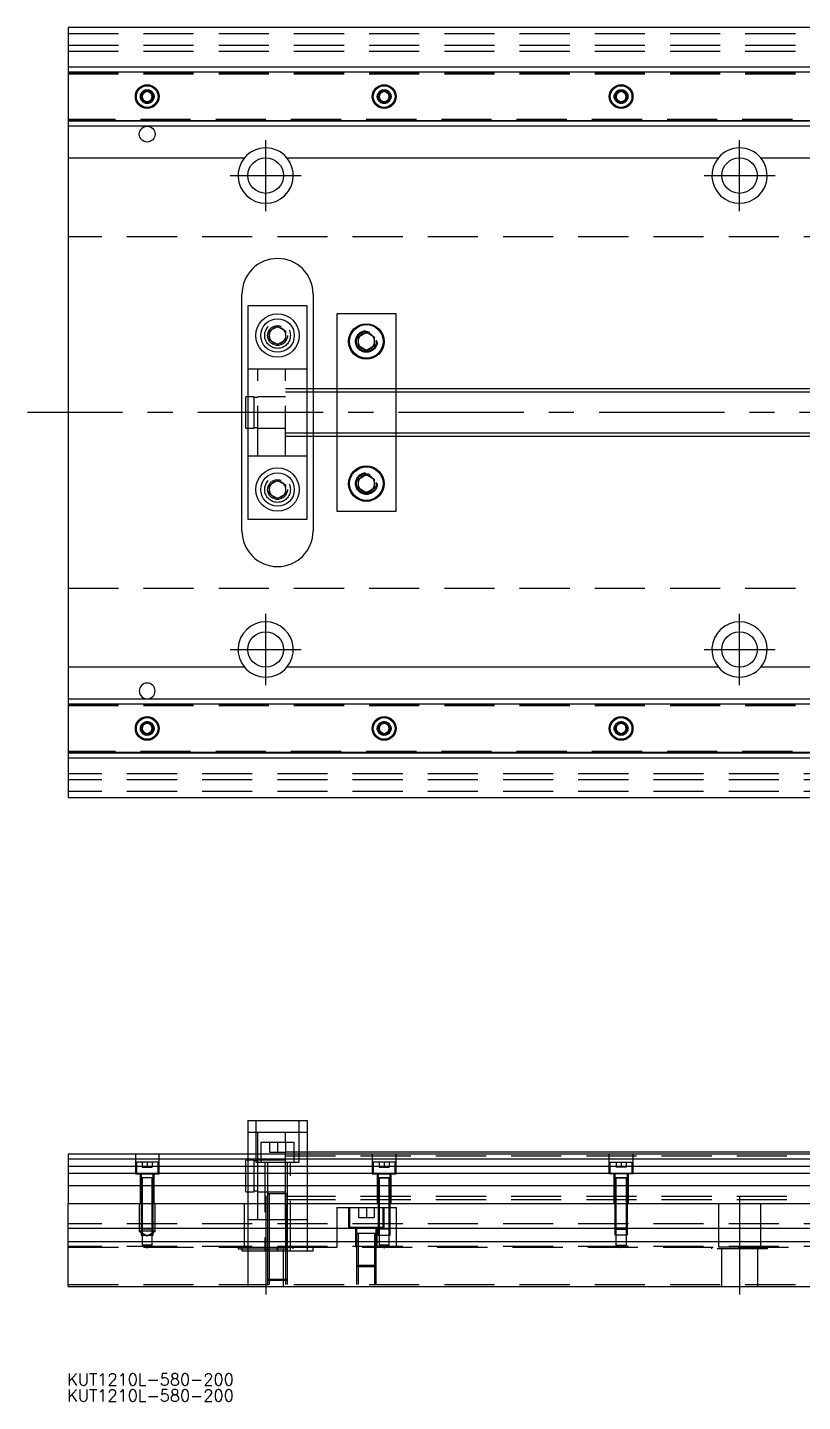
# Model space of a CAD drawing. Extents: x -10 to 780, y -250 to 102.
# Drawn here: x -10.3 to 185.9, y -250.4 to 97.5 of the extents above; entities that cross this region are included whole.
import ezdxf

# ---------------------------------------------------------------- set-up
doc = ezdxf.new("R2010")
doc.units = 0
doc.linetypes.add('CENTER', pattern=[50.8, 31.75, -6.35, 6.35, -6.35])
doc.linetypes.add('DASHED', pattern=[19.05, 12.7, -6.35])
doc.layers.get('0').update_dxf_attribs({"linetype": 'CONTINUOUS'})
doc.layers.add('CENTER', color=1, linetype='CENTER')
doc.styles.get("Standard").update_dxf_attribs({"font": 'txt.shx', "height": 3, "bigfont": 'bigfont.shx'})

# ---------------------------------------------------------------- blocks, each defined once
blk = doc.blocks.new('*U2')
at = {"color": 7, "linetype": 'CONTINUOUS'}
blk.add_text('KUT1210L-580-200', height=3, dxfattribs=at).set_placement((-0.24, -250.43))
blk = doc.blocks.new('*U3')
at = {"color": 7, "linetype": 'CONTINUOUS'}
blk.add_text('KUT1210L-580-200', height=3, dxfattribs=at).set_placement((-0.24, -246.34))

msp = doc.modelspace()

# ---------------------------------------------------------------- linework, layer by layer
at = {"color": 7, "linetype": 'CONTINUOUS'}
for p, q in [((190, 97.5), (0, 97.5)), ((0, 97.5), (0, 87.5)), ((0, 87.5), (190, 87.5)), ((0, 87.5), (0, 86.247728)), ((0, 86.247728), (190, 86.247728)), ((0, 86.247728), (0, 73.752272)), ((18.75, 80.721688), (20, 81.443376)), ((18.75, 79.278312), (18.75, 80.721688)), ((20, 81.443376), (21.25, 80.721688)), ((21.25, 80.721688), (21.25, 79.278312)), ((78.75, 80.721688), (80, 81.443376)), ((78.75, 79.278312), (78.75, 80.721688)), ((80, 81.443376), (81.25, 80.721688)), ((81.25, 80.721688), (81.25, 79.278312)), ((138.75, 80.721688), (140, 81.443376)), ((138.75, 79.278312), (138.75, 80.721688)), ((140, 81.443376), (141.25, 80.721688)), ((141.25, 80.721688), (141.25, 79.278312)), ((20, 78.556624), (18.75, 79.278312)), ((21.25, 79.278312), (20, 78.556624)), ((80, 78.556624), (78.75, 79.278312)), ((81.25, 79.278312), (80, 78.556624)), ((140, 78.556624), (138.75, 79.278312)), ((141.25, 79.278312), (140, 78.556624)), ((0, 73.752272), (0, 72.5)), ((190, 73.752272), (0, 73.752272)), ((190, 72.5), (0, 72.5)), ((0, 72.5), (0, 64.5)), ((0, 64.5), (44.638098, 64.5)), ((0, 64.5), (0, -64.5)), ((55.361902, 64.5), (164.638097, 64.5)), ((175.361903, 64.5), (190, 64.5)), ((44, -30), (44, 30)), ((62, 30), (62, 6)), ((60.5, 27), (45.5, 27)), ((45.5, 27), (45.5, -27)), ((60.5, -27), (60.5, 27)), ((68, 25), (68, 6)), ((83, 25), (68, 25)), ((83, 6), (83, 25)), ((51, 20.6547), (53, 21.809402)), ((53, 21.809402), (55, 20.6547)), ((51, 18.3453), (51, 20.6547)), ((53, 17.190598), (51, 18.3453)), ((55, 18.3453), (53, 17.190598)), ((55, 20.6547), (55, 18.3453)), ((73.5, 19.1547), (75.5, 20.309402)), ((73.5, 16.8453), (73.5, 19.1547)), ((75.5, 20.309402), (77.5, 19.1547)), ((77.5, 19.1547), (77.5, 16.8453)), ((75.5, 15.690598), (73.5, 16.8453)), ((77.5, 16.8453), (75.5, 15.690598)), ((45, -4), (45, 4)), ((45.5, 4), (45, 4)), ((190, 6), (60.5, 6)), ((45, -4), (45.5, -4)), ((60.5, -6), (190, -6)), ((62, -6), (62, -30)), ((68, -6), (68, -25)), ((83, -25), (83, -6)), ((51, -18.3453), (53, -17.190598)), ((53, -17.190598), (55, -18.3453)), ((73.5, -16.8453), (75.5, -15.690598)), ((73.5, -19.1547), (73.5, -16.8453)), ((75.5, -15.690598), (77.5, -16.8453)), ((77.5, -16.8453), (77.5, -19.1547)), ((51, -20.6547), (51, -18.3453)), ((53, -21.809402), (51, -20.6547)), ((55, -20.6547), (53, -21.809402)), ((55, -18.3453), (55, -20.6547)), ((75.5, -20.309402), (73.5, -19.1547)), ((77.5, -19.1547), (75.5, -20.309402)), ((45.5, -27), (60.5, -27)), ((68, -25), (83, -25)), ((0, -64.5), (0, -72.5)), ((44.638098, -64.5), (0, -64.5)), ((164.638097, -64.5), (55.361902, -64.5)), ((190, -64.5), (175.361903, -64.5)), ((0, -72.5), (190, -72.5)), ((0, -72.5), (0, -73.752272)), ((0, -73.752272), (190, -73.752272)), ((0, -73.752272), (0, -86.247728)), ((18.75, -79.278312), (20, -78.556624)), ((18.75, -80.721688), (18.75, -79.278312)), ((20, -78.556624), (21.25, -79.278312)), ((21.25, -79.278312), (21.25, -80.721688)), ((78.75, -79.278312), (80, -78.556624)), ((78.75, -80.721688), (78.75, -79.278312)), ((80, -78.556624), (81.25, -79.278312)), ((81.25, -79.278312), (81.25, -80.721688)), ((138.75, -79.278312), (140, -78.556624)), ((138.75, -80.721688), (138.75, -79.278312)), ((140, -78.556624), (141.25, -79.278312)), ((141.25, -79.278312), (141.25, -80.721688)), ((20, -81.443376), (18.75, -80.721688)), ((21.25, -80.721688), (20, -81.443376)), ((80, -81.443376), (78.75, -80.721688)), ((81.25, -80.721688), (80, -81.443376)), ((140, -81.443376), (138.75, -80.721688)), ((141.25, -80.721688), (140, -81.443376)), ((190, -86.247728), (0, -86.247728)), ((0, -86.247728), (0, -87.5)), ((190, -87.5), (0, -87.5)), ((0, -87.5), (0, -97.5)), ((0, -97.5), (190, -97.5)), ((45.5, -179.31), (45.5, -187.81)), ((45.5, -179.31), (60.5, -179.31)), ((60.5, -179.31), (60.5, -187.81)), ((0, -187.81), (0, -189.062272)), ((196.5, -187.81), (0, -187.81)), ((196.5, -187.31), (60.5, -187.31)), ((196.5, -189.062272), (0, -189.062272)), ((0, -189.062272), (0, -190.83668)), ((0, -190.83668), (196.5, -190.83668)), ((0, -190.83668), (0, -192.733076)), ((0, -192.733076), (0, -195.787372)), ((196.5, -192.733076), (0, -192.733076)), ((0, -195.787372), (0, -200.31)), ((196.5, -195.787372), (0, -195.787372)), ((0, -200.31), (580, -200.31)), ((0, -206.61), (0, -200.31)), ((580, -206.61), (0, -206.61)), ((0, -210.01), (0, -206.61)), ((0, -221.31), (0, -210.01)), ((580, -210.01), (0, -210.01)), ((0, -221.31), (580, -221.31))]:
    msp.add_line(p, q, dxfattribs=at)
at = {"color": 3, "linetype": 'DASHED'}
for p, q in [((0, 96), (580, 96)), ((0, 93), (580, 93)), ((0, 91.5), (580, 91.5)), ((0, 86.1147), (190, 86.1147)), ((0, 86.1), (221.5, 86.1)), ((0, 85.8), (221.5, 85.8)), ((18.5, 80), (18.516134, 80.21941)), ((81.477374, 80.25955), (81.5, 80)), ((138.5, 80), (138.516134, 80.21941)), ((221.5, 74.2), (0, 74.2)), ((221.5, 73.9), (0, 73.9)), ((190, 73.8853), (0, 73.8853)), ((580, 44.5), (0, 44.5)), ((50.5, 19.5), (50.512884, 19.753488)), ((77.983582, 18.286038), (78, 18)), ((48, 11), (45.5, 11)), ((48, -11), (48, 11)), ((55, 11), (48, 11)), ((55, -11), (55, 11)), ((60.5, 11), (55, 11)), ((47.1, 4), (45.5, 4)), ((47.1, -4), (47.1, 4)), ((48, 3.8), (47.1, 3.8)), ((55, 4), (48, 4)), ((60.5, 6), (55, 6)), ((60.5, 5.125), (55, 5.125)), ((62, 6), (62, 5.125)), ((62, 5.125), (62, -5.125)), ((68, 6), (68, 5.125)), ((68, 5.125), (68, -5.125)), ((83, 5.125), (83, 6)), ((83, -5.125), (83, 5.125)), ((45.5, -4), (47.1, -4)), ((47.1, -3.8), (48, -3.8)), ((48, -4), (55, -4)), ((55, -5.125), (60.5, -5.125)), ((55, -6), (60.5, -6)), ((62, -5.125), (62, -6)), ((68, -5.125), (68, -6)), ((83, -6), (83, -5.125)), ((45.5, -11), (48, -11)), ((48, -11), (55, -11)), ((55, -11), (60.5, -11)), ((50.5, -19.5), (50.512884, -19.246512)), ((77.983582, -17.713962), (78, -18)), ((0, -44.5), (580, -44.5)), ((0, -73.8853), (190, -73.8853)), ((0, -73.9), (221.5, -73.9)), ((0, -74.2), (221.5, -74.2)), ((18.5, -80), (18.516134, -79.78059)), ((81.477374, -79.74045), (81.5, -80)), ((138.5, -80), (138.516134, -79.78059)), ((221.5, -85.8), (0, -85.8)), ((221.5, -86.1), (0, -86.1)), ((190, -86.1147), (0, -86.1147)), ((580, -91.5), (0, -91.5)), ((580, -93), (0, -93)), ((580, -96), (0, -96)), ((47.5, -179.31), (47.5, -189.81)), ((58.5, -189.81), (58.5, -179.31)), ((48, -182.31), (45.5, -182.31)), ((48, -187.81), (48, -182.31)), ((55, -182.31), (48, -182.31)), ((55, -184.81), (55, -182.31)), ((60.5, -182.31), (55, -182.31)), ((17, -187.81), (17, -192.81)), ((23, -192.81), (23, -187.81)), ((45.5, -187.81), (45.5, -200.31)), ((48, -193.31), (48, -187.81)), ((57.25, -184.81), (48.75, -184.81)), ((48.75, -184.81), (48.75, -187.81)), ((48.75, -187.81), (48.75, -189.81)), ((51, -184.81), (51, -187.31)), ((51, -187.31), (53, -187.31)), ((53, -184.81), (53, -187.31)), ((53, -187.31), (55, -187.31)), ((55, -184.81), (55, -187.31)), ((55, -187.81), (55, -187.31)), ((57.25, -187.31), (55, -187.31)), ((55, -189.81), (55, -187.81)), ((57.25, -187.81), (57.25, -184.81)), ((60.5, -187.31), (57.25, -187.31)), ((57.25, -189.81), (57.25, -187.81)), ((60.5, -187.81), (60.5, -200.31)), ((77, -187.81), (77, -192.81)), ((83, -192.81), (83, -187.81)), ((137, -192.81), (137, -187.81)), ((143, -187.81), (143, -192.81)), ((22.75, -189.81), (17.25, -189.81)), ((17.25, -189.81), (17.25, -192.81)), ((18.75, -189.81), (18.75, -191.11)), ((18.75, -191.11), (20, -191.11)), ((20, -189.81), (20, -191.11)), ((20, -191.11), (21.25, -191.11)), ((21.25, -189.81), (21.25, -191.11)), ((22.75, -192.81), (22.75, -189.81)), ((45, -193.31), (45, -189.31)), ((45.5, -189.31), (45, -189.31)), ((47.1, -189.31), (45.5, -189.31)), ((47.1, -193.31), (47.1, -189.31)), ((48, -189.51), (47.1, -189.51)), ((47.5, -189.81), (58.5, -189.81)), ((48.75, -189.31), (48, -189.31)), ((55, -189.31), (48.75, -189.31)), ((49.75, -189.81), (49.75, -212.31)), ((50.5, -189.81), (50.5, -197.81)), ((55, -188.185), (525, -188.185)), ((55, -193.31), (55, -189.81)), ((55.5, -197.81), (55.5, -189.81)), ((56.25, -212.31), (56.25, -189.81)), ((82.75, -189.81), (77.25, -189.81)), ((77.25, -189.81), (77.25, -192.81)), ((78.75, -189.81), (78.75, -191.11)), ((78.75, -191.11), (80, -191.11)), ((80, -189.81), (80, -191.11)), ((80, -191.11), (81.25, -191.11)), ((81.25, -189.81), (81.25, -191.11)), ((82.75, -192.81), (82.75, -189.81)), ((137.25, -189.81), (142.75, -189.81)), ((137.25, -192.81), (137.25, -189.81)), ((138.75, -189.81), (138.75, -191.11)), ((140, -191.11), (138.75, -191.11)), ((140, -189.81), (140, -191.11)), ((141.25, -191.11), (140, -191.11)), ((141.25, -189.81), (141.25, -191.11)), ((142.75, -189.81), (142.75, -192.81)), ((17, -192.81), (23, -192.81)), ((18.25, -192.81), (18.25, -200.31)), ((19.998804, -193.81), (18.499994, -193.81)), ((19.998804, -193.81), (18.499994, -193.81)), ((18.5, -192.81), (18.5, -193.81)), ((18.5, -193.805), (18.5, -193.81)), ((18.624678, -193.81), (18.5, -193.81)), ((18.624678, -193.81), (18.5, -193.81)), ((18.5, -193.81), (18.5, -200.31)), ((18.5, -193.81), (18.5, -193.815)), ((19.998804, -193.81), (18.624678, -193.81)), ((19.998804, -193.81), (18.624678, -193.81)), ((18.75, -193.81), (18.75, -200.31)), ((21.500006, -193.81), (19.998804, -193.81)), ((21.500006, -193.81), (19.998804, -193.81)), ((21.37533, -193.81), (19.998804, -193.81)), ((21.37533, -193.81), (19.998804, -193.81)), ((21.25, -200.31), (21.25, -193.81)), ((21.5, -193.81), (21.37533, -193.81)), ((21.5, -193.81), (21.37533, -193.81)), ((21.5, -193.81), (21.5, -192.81)), ((21.5, -193.81), (21.5, -193.805)), ((21.5, -200.31), (21.5, -193.81)), ((21.5, -193.815), (21.5, -193.81)), ((21.75, -200.31), (21.75, -192.81)), ((45, -197.31), (45, -193.31)), ((47.1, -197.31), (47.1, -193.31)), ((48, -200.31), (48, -193.31)), ((55, -197.810302), (55, -193.31)), ((77, -192.81), (83, -192.81)), ((78.25, -192.81), (78.25, -200.31)), ((81.500006, -193.81), (78.499994, -193.81)), ((79.998804, -193.81), (78.499994, -193.81)), ((81.500006, -193.81), (78.499994, -193.81)), ((79.998804, -193.81), (78.499994, -193.81)), ((78.5, -192.81), (78.5, -193.81)), ((78.5, -193.805), (78.5, -193.81)), ((78.5, -193.81), (78.62467, -193.81)), ((78.624678, -193.81), (78.5, -193.81)), ((78.5, -193.81), (78.62467, -193.81)), ((78.624678, -193.81), (78.5, -193.81)), ((78.5, -193.81), (78.5, -200.31)), ((78.5, -193.81), (78.5, -193.815)), ((78.62467, -193.81), (81.375392, -193.81)), ((78.62467, -193.81), (81.375392, -193.81)), ((79.998804, -193.81), (78.624678, -193.81)), ((79.998804, -193.81), (78.624678, -193.81)), ((78.75, -193.81), (78.75, -200.31)), ((81.500006, -193.81), (79.998804, -193.81)), ((81.500006, -193.81), (79.998804, -193.81)), ((81.37533, -193.81), (79.998804, -193.81)), ((81.37533, -193.81), (79.998804, -193.81)), ((81.25, -200.31), (81.25, -193.81)), ((81.5, -193.81), (81.37533, -193.81)), ((81.5, -193.81), (81.37533, -193.81)), ((81.375392, -193.81), (81.5, -193.81)), ((81.375392, -193.81), (81.5, -193.81)), ((81.5, -193.81), (81.5, -192.81)), ((81.5, -193.81), (81.5, -193.805)), ((81.5, -200.31), (81.5, -193.81)), ((81.5, -193.815), (81.5, -193.81)), ((81.75, -200.31), (81.75, -192.81)), ((143, -192.81), (137, -192.81)), ((138.25, -200.31), (138.25, -192.81)), ((138.499994, -193.81), (140.001196, -193.81)), ((138.499994, -193.81), (141.500006, -193.81)), ((138.499994, -193.81), (140.001196, -193.81)), ((138.5, -193.81), (138.5, -192.81)), ((138.5, -193.81), (138.5, -193.805)), ((138.5, -193.81), (138.62467, -193.81)), ((138.624608, -193.81), (138.5, -193.81)), ((138.5, -193.81), (138.62467, -193.81)), ((138.5, -193.815), (138.5, -193.81)), ((138.5, -200.31), (138.5, -193.81)), ((141.37533, -193.81), (138.624608, -193.81)), ((138.62467, -193.81), (140.001196, -193.81)), ((138.62467, -193.81), (140.001196, -193.81)), ((138.75, -200.31), (138.75, -193.81)), ((140.001196, -193.81), (141.500006, -193.81)), ((140.001196, -193.81), (141.500006, -193.81)), ((140.001196, -193.81), (141.375322, -193.81)), ((140.001196, -193.81), (141.375322, -193.81)), ((141.25, -193.81), (141.25, -200.31)), ((141.375322, -193.81), (141.5, -193.81)), ((141.375322, -193.81), (141.5, -193.81)), ((141.5, -193.81), (141.37533, -193.81)), ((141.5, -192.81), (141.5, -193.81)), ((141.5, -193.805), (141.5, -193.81)), ((141.5, -193.81), (141.5, -193.815)), ((141.5, -193.81), (141.5, -200.31)), ((141.75, -192.81), (141.75, -200.31)), ((45, -197.31), (45.5, -197.31)), ((45.5, -197.31), (47.1, -197.31)), ((47.1, -197.11), (48, -197.11)), ((48, -197.31), (50.5, -197.31)), ((55.500006, -197.81), (50.499994, -197.81)), ((55.500006, -197.81), (50.499994, -197.81)), ((55.500006, -197.81), (50.499994, -197.81)), ((50.5, -197.31), (55, -197.31)), ((50.5, -197.805), (50.5, -197.81)), ((50.5, -197.81), (50.757448, -197.81)), ((50.757468, -197.81), (50.5, -197.81)), ((50.5, -197.81), (50.5, -200.31)), ((50.5, -197.81), (50.5, -197.815)), ((55.242552, -197.81), (50.757468, -197.81)), ((50.9, -197.81), (50.9, -200.31)), ((55, -200.31), (55, -197.810302)), ((55.1, -200.31), (55.1, -197.81)), ((55.5, -197.81), (55.242552, -197.81)), ((55.242602, -197.81), (55.5, -197.81)), ((55.5, -197.81), (55.5, -197.805)), ((55.5, -200.31), (55.5, -197.81)), ((55.5, -197.815), (55.5, -197.81)), ((18, -200.31), (18, -207.31)), ((18.5, -200.31), (18.5, -206.56)), ((18.500006, -200.31), (18.500006, -206.560006)), ((18.75, -200.31), (18.75, -206.61)), ((21.25, -206.61), (21.25, -200.31)), ((21.499994, -206.560006), (21.499994, -200.31)), ((21.5, -206.56), (21.5, -200.31)), ((22, -207.31), (22, -200.31)), ((44.638098, -211.31), (44.638098, -200.31)), ((45.5, -200.31), (45.5, -206.61)), ((48, -204.31), (48, -200.31)), ((50.5, -200.31), (50.5, -206.61)), ((50.9, -200.31), (50.9, -206.61)), ((55, -198.435), (525, -198.435)), ((55, -199.31), (525, -199.31)), ((55, -204.31), (55, -200.31)), ((55.1, -206.61), (55.1, -200.31)), ((55.361902, -200.31), (55.361902, -211.31)), ((55.5, -206.61), (55.5, -200.31)), ((60.5, -200.31), (60.5, -206.61)), ((68, -201.31), (78.5, -201.31)), ((68, -201.31), (68, -206.61)), ((71, -201.31), (71, -206.31)), ((71.25, -201.31), (71.25, -206.31)), ((73.5, -201.31), (73.5, -203.81)), ((75.5, -201.31), (75.5, -203.81)), ((77.5, -201.31), (77.5, -203.81)), ((78.5, -200.31), (78.5, -206.56)), ((78.5, -201.31), (78.75, -201.31)), ((78.500006, -200.31), (78.500006, -206.560006)), ((78.75, -200.31), (78.75, -206.61)), ((78.75, -201.31), (81.25, -201.31)), ((79.75, -206.31), (79.75, -201.31)), ((80, -206.31), (80, -201.31)), ((81.25, -206.61), (81.25, -200.31)), ((81.25, -201.31), (81.5, -201.31)), ((81.499994, -206.560006), (81.499994, -200.31)), ((81.5, -206.56), (81.5, -200.31)), ((81.5, -201.31), (83, -201.31)), ((83, -201.31), (83, -206.61)), ((138.5, -206.56), (138.5, -200.31)), ((138.500006, -206.560006), (138.500006, -200.31)), ((138.75, -206.61), (138.75, -200.31)), ((141.25, -200.31), (141.25, -206.61)), ((141.499994, -200.31), (141.499994, -206.560006)), ((141.5, -200.31), (141.5, -206.56)), ((164.638098, -200.31), (164.638098, -211.31)), ((175.361902, -211.31), (175.361902, -200.31)), ((45.5, -204.31), (48, -204.31)), ((48, -204.31), (50.5, -204.31)), ((50.5, -204.31), (50.9, -204.31)), ((50.9, -204.31), (55, -204.31)), ((55, -204.31), (60.5, -204.31)), ((73.5, -203.81), (75.5, -203.81)), ((75.5, -203.81), (77.5, -203.81)), ((580, -205.46), (0, -205.46)), ((22, -207.31), (18, -207.31)), ((18, -207.31), (20, -208.4647)), ((18.5, -206.56), (21.5, -206.56)), ((18.5, -206.56), (18.55, -206.61)), ((18.500006, -206.560006), (18.500006, -206.61)), ((18.500006, -206.61), (18.500006, -208.31)), ((18.500006, -208.31), (21.499994, -208.31)), ((18.55, -206.61), (18.75, -206.81)), ((18.75, -206.61), (18.75, -206.81)), ((21.25, -206.81), (18.75, -206.81)), ((18.75, -206.81), (18.75, -208.31)), ((18.75, -208.31), (18.75, -210.81)), ((20, -208.4647), (22, -207.31)), ((21.25, -206.81), (21.25, -206.61)), ((21.25, -206.81), (21.45, -206.61)), ((21.25, -208.31), (21.25, -206.81)), ((21.25, -210.81), (21.25, -208.31)), ((21.45, -206.61), (21.5, -206.56)), ((21.499994, -206.61), (21.499994, -206.560006)), ((21.499994, -208.31), (21.499994, -206.61)), ((45.5, -206.61), (45.5, -210.01)), ((50.5, -206.61), (50.5, -210.01)), ((50.9, -206.61), (50.9, -210.01)), ((55.1, -210.01), (55.1, -206.61)), ((55.5, -210.01), (55.5, -206.61)), ((60.5, -206.61), (60.5, -210.01)), ((68, -206.61), (68, -210.01)), ((71, -206.31), (80, -206.31)), ((72.75, -206.31), (72.75, -211.31)), ((78.000006, -207.91), (72.999994, -207.91)), ((73, -206.31), (73, -206.61)), ((73, -206.61), (73, -207.91)), ((73, -207.905), (73, -207.91)), ((73.257468, -207.91), (73, -207.91)), ((73, -207.91), (73, -207.915)), ((73, -207.91), (73, -210.01)), ((77.742552, -207.91), (73.257468, -207.91)), ((73.4, -207.91), (73.4, -210.01)), ((77.6, -210.01), (77.6, -207.91)), ((78, -207.91), (77.742552, -207.91)), ((78, -206.61), (78, -206.31)), ((78, -207.91), (78, -206.61)), ((78, -207.91), (78, -207.905)), ((78, -207.915), (78, -207.91)), ((78, -210.01), (78, -207.91)), ((78.25, -211.31), (78.25, -206.31)), ((78.5, -206.56), (81.5, -206.56)), ((78.5, -206.56), (78.55, -206.61)), ((78.500006, -206.560006), (78.500006, -206.61)), ((78.500006, -206.61), (78.500006, -208.31)), ((78.500006, -208.31), (81.499994, -208.31)), ((78.55, -206.61), (78.75, -206.81)), ((78.75, -206.61), (78.75, -206.81)), ((81.25, -206.81), (78.75, -206.81)), ((78.75, -206.81), (78.75, -208.31)), ((78.75, -208.31), (78.75, -210.81)), ((81.25, -206.81), (81.25, -206.61)), ((81.25, -206.81), (81.45, -206.61)), ((81.25, -208.31), (81.25, -206.81)), ((81.25, -210.81), (81.25, -208.31)), ((81.45, -206.61), (81.5, -206.56)), ((81.499994, -206.61), (81.499994, -206.560006)), ((81.499994, -208.31), (81.499994, -206.61)), ((83, -206.61), (83, -210.01)), ((141.5, -206.56), (138.5, -206.56)), ((138.55, -206.61), (138.5, -206.56)), ((138.500006, -206.61), (138.500006, -206.560006)), ((138.500006, -208.31), (138.500006, -206.61)), ((141.499994, -208.31), (138.500006, -208.31)), ((138.75, -206.81), (138.55, -206.61)), ((138.75, -206.81), (138.75, -206.61)), ((138.75, -206.81), (141.25, -206.81)), ((138.75, -208.31), (138.75, -206.81)), ((138.75, -210.81), (138.75, -208.31)), ((141.25, -206.61), (141.25, -206.81)), ((141.45, -206.61), (141.25, -206.81)), ((141.25, -206.81), (141.25, -208.31)), ((141.25, -208.31), (141.25, -210.81)), ((141.5, -206.56), (141.45, -206.61)), ((141.499994, -206.560006), (141.499994, -206.61)), ((141.499994, -206.61), (141.499994, -208.31)), ((580, -211.16), (0, -211.16)), ((0, -211.31), (44.638098, -211.31)), ((21.25, -210.81), (18.75, -210.81)), ((18.75, -210.81), (20, -211.531688)), ((20, -211.531688), (21.25, -210.81)), ((43, -211.31), (43, -211.81)), ((43, -211.81), (57, -211.81)), ((44, -211.31), (44, -212.31)), ((44.638098, -211.31), (55.361902, -211.31)), ((45.5, -210.01), (45.5, -211.31)), ((45.5, -211.31), (45.5, -211.81)), ((45.5, -211.81), (45.5, -221.31)), ((50.5, -210.01), (50.5, -211.31)), ((50.5, -211.31), (50.5, -212.31)), ((50.9, -210.01), (50.9, -211.31)), ((50.9, -211.31), (50.9, -212.31)), ((53, -211.31), (53, -212.31)), ((53, -212.31), (53, -211.31)), ((54.5, -221.31), (54.5, -211.81)), ((55.1, -211.31), (55.1, -210.01)), ((55.1, -212.31), (55.1, -211.31)), ((55.361902, -211.31), (224.638098, -211.31)), ((55.5, -211.31), (55.5, -210.01)), ((55.5, -212.31), (55.5, -211.31)), ((57, -211.81), (57, -211.31)), ((60.5, -210.01), (60.5, -212.31)), ((62, -212.31), (62, -211.31)), ((68, -210.01), (68, -211.31)), ((73, -210.01), (73, -211.31)), ((73, -211.31), (73, -215.91)), ((73.000006, -211.31), (73.000006, -215.910006)), ((73.4, -210.01), (73.4, -211.31)), ((73.4, -211.31), (73.4, -216.31)), ((77.6, -211.31), (77.6, -210.01)), ((77.6, -216.31), (77.6, -211.31)), ((77.999994, -215.910006), (77.999994, -211.31)), ((78, -211.31), (78, -210.01)), ((78, -215.91), (78, -211.31)), ((81.25, -210.81), (78.75, -210.81)), ((78.75, -210.81), (80, -211.531688)), ((80, -211.531688), (81.25, -210.81)), ((83, -210.01), (83, -211.31)), ((138.75, -210.81), (141.25, -210.81)), ((140, -211.531688), (138.75, -210.81)), ((141.25, -210.81), (140, -211.531688)), ((163, -211.81), (163, -211.31)), ((177, -211.81), (163, -211.81)), ((175.361902, -211.31), (164.638098, -211.31)), ((165.5, -221.31), (165.5, -211.81)), ((174.5, -211.81), (174.5, -221.31)), ((177, -211.31), (177, -211.81)), ((44, -212.31), (53, -212.31)), ((50.5, -212.31), (50.5, -219.41)), ((50.500006, -212.31), (50.500006, -219.410006)), ((50.9, -212.31), (50.9, -219.81)), ((53, -212.31), (62, -212.31)), ((55.1, -219.81), (55.1, -212.31)), ((55.499994, -219.410006), (55.499994, -212.31)), ((55.5, -219.41), (55.5, -212.31)), ((73, -215.91), (78, -215.91)), ((73, -215.91), (73.4, -216.31)), ((73.000006, -215.910006), (73.000006, -220.81)), ((77.6, -216.31), (73.4, -216.31)), ((73.4, -216.31), (73.4, -220.81)), ((77.6, -216.31), (78, -215.91)), ((77.6, -220.81), (77.6, -216.31)), ((77.999994, -220.81), (77.999994, -215.910006)), ((0, -220.81), (580, -220.81)), ((50.5, -219.41), (55.5, -219.41)), ((50.5, -219.41), (50.9, -219.81)), ((50.500006, -219.410006), (50.500006, -220.81)), ((55.1, -219.81), (50.9, -219.81)), ((50.9, -219.81), (50.9, -220.81)), ((55.1, -219.81), (55.5, -219.41)), ((55.1, -220.81), (55.1, -219.81)), ((55.499994, -220.81), (55.499994, -219.410006))]:
    msp.add_line(p, q, dxfattribs=at)
at = {"color": 3, "linetype": 'CONTINUOUS'}
for p, q in [((190, 5.125), (60.5, 5.125)), ((60.5, -5.125), (190, -5.125))]:
    msp.add_line(p, q, dxfattribs=at)
at = {"color": 7, "linetype": 'CONTINUOUS'}
for centre, radius in [((20, 80), 3), ((20, 80), 2.75), ((80, 80), 3), ((80, 80), 2.75), ((140, 80), 3), ((140, 80), 2.75), ((20, 70.5), 2), ((50, 60), 4.5), ((170, 60), 4.5), ((53, 19.5), 5.5), ((53, 19.5), 4.25), ((75.5, 18), 4.5), ((75.5, 18), 4.25), ((75.5, -18), 4.5), ((75.5, -18), 4.25), ((53, -19.5), 5.5), ((53, -19.5), 4.25), ((50, -60), 4.5), ((170, -60), 4.5), ((20, -80), 3), ((20, -80), 2.75), ((80, -80), 3), ((80, -80), 2.75), ((140, -80), 3), ((140, -80), 2.75)]:
    msp.add_circle(centre, radius, dxfattribs=at)
at = {"color": 3, "linetype": 'DASHED'}
for centre, radius in [((20, 80), 1.75), ((20, 80), 1.5), ((80, 80), 1.75), ((80, 80), 1.5), ((140, 80), 1.75), ((140, 80), 1.5), ((53, 19.5), 3.25), ((53, 19.5), 2.5), ((75.5, 18), 2.75), ((75.5, 18), 2.5), ((53, -19.5), 3.25), ((53, -19.5), 2.5), ((75.5, -18), 2.75), ((75.5, -18), 2.5), ((20, -80), 1.75), ((20, -80), 1.5), ((80, -80), 1.75), ((80, -80), 1.5), ((140, -80), 1.75), ((140, -80), 1.5)]:
    msp.add_circle(centre, radius, dxfattribs=at)
at = {"color": 7, "linetype": 'CONTINUOUS'}
for centre, radius, start, end in [((20, 80), 1.25, 120, 180), ((20, 80), 1.25, 60, 120), ((20, 80), 1.25, 0, 60), ((80, 80), 1.25, 120, 180), ((80, 80), 1.25, 60, 120), ((80, 80), 1.25, 0, 60), ((140, 80), 1.25, 120, 180), ((140, 80), 1.25, 60, 120), ((140, 80), 1.25, 0, 60), ((20, 80), 1.25, 180, 240), ((20, 80), 1.25, 240, 300), ((20, 80), 1.25, 300, 0), ((80, 80), 1.25, 180, 240), ((80, 80), 1.25, 240, 300), ((80, 80), 1.25, 300, 0), ((140, 80), 1.25, 180, 240), ((140, 80), 1.25, 240, 300), ((140, 80), 1.25, 300, 0), ((50, 60), 7, 40.005201, 139.994799), ((170, 60), 7, 40.005201, 139.994799), ((50, 60), 7, 139.994799, 40.005201), ((170, 60), 7, 139.994799, 40.005201), ((53, 30), 9, 90, 180), ((53, 30), 9, 0, 90), ((53, 19.5), 2.1, 137.75279, 162.24721), ((53, 19.5), 2.1, 102.24721, 137.75279), ((53, 19.5), 2.1, 77.75279, 102.24721), ((53, 19.5), 2.1, 42.24721, 77.75279), ((53, 19.5), 2.1, 17.75279, 42.24721), ((53, 19.5), 2.1, 162.24721, 180), ((53, 19.5), 2.1, 180, 197.75279), ((53, 19.5), 2.1, 197.75279, 222.24721), ((53, 19.5), 2.1, 222.24721, 257.75279), ((53, 19.5), 2.1, 257.75279, 282.24721), ((53, 19.5), 2.1, 282.24721, 317.75279), ((53, 19.5), 2.1, 317.75279, 342.24721), ((53, 19.5), 2.1, 342.24721, 17.75279), ((75.5, 18), 2.1, 162.24721, 180), ((75.5, 18), 2.1, 180, 197.75279), ((75.5, 18), 2.1, 137.75279, 162.24721), ((75.5, 18), 2.1, 102.24721, 137.75279), ((75.5, 18), 2.1, 77.75279, 102.24721), ((75.5, 18), 2.1, 42.24721, 77.75279), ((75.5, 18), 2.1, 17.75279, 42.24721), ((75.5, 18), 2.1, 342.24721, 17.75279), ((75.5, 18), 2.1, 197.75279, 222.24721), ((75.5, 18), 2.1, 222.24721, 257.75279), ((75.5, 18), 2.1, 257.75279, 282.24721), ((75.5, 18), 2.1, 282.24721, 317.75279), ((75.5, 18), 2.1, 317.75279, 342.24721), ((75.5, -18), 2.1, 162.24721, 180), ((75.5, -18), 2.1, 137.75279, 162.24721), ((75.5, -18), 2.1, 102.24721, 137.75279), ((75.5, -18), 2.1, 77.75279, 102.24721), ((75.5, -18), 2.1, 42.24721, 77.75279), ((75.5, -18), 2.1, 17.75279, 42.24721), ((75.5, -18), 2.1, 342.24721, 17.75279), ((53, -19.5), 2.1, 162.24721, 180), ((53, -19.5), 2.1, 180, 197.75279), ((53, -19.5), 2.1, 137.75279, 162.24721), ((53, -19.5), 2.1, 197.75279, 222.24721), ((53, -19.5), 2.1, 102.24721, 137.75279), ((53, -19.5), 2.1, 77.75279, 102.24721), ((53, -19.5), 2.1, 42.24721, 77.75279), ((53, -19.5), 2.1, 17.75279, 42.24721), ((53, -19.5), 2.1, 317.75279, 342.24721), ((53, -19.5), 2.1, 342.24721, 17.75279), ((75.5, -18), 2.1, 180, 197.75279), ((75.5, -18), 2.1, 197.75279, 222.24721), ((75.5, -18), 2.1, 222.24721, 257.75279), ((75.5, -18), 2.1, 257.75279, 282.24721), ((75.5, -18), 2.1, 282.24721, 317.75279), ((75.5, -18), 2.1, 317.75279, 342.24721), ((53, -19.5), 2.1, 222.24721, 257.75279), ((53, -19.5), 2.1, 257.75279, 282.24721), ((53, -19.5), 2.1, 282.24721, 317.75279), ((53, -30), 9, 180, 270), ((53, -30), 9, 270, 0), ((50, -60), 7, 319.994799, 220.005201), ((170, -60), 7, 319.994799, 220.005201), ((50, -60), 7, 220.005201, 319.994799), ((170, -60), 7, 220.005201, 319.994799), ((20, -70.5), 2, 90, 270), ((20, -70.5), 2, 270, 90), ((20, -80), 1.25, 120, 180), ((20, -80), 1.25, 180, 240), ((20, -80), 1.25, 60, 120), ((20, -80), 1.25, 0, 60), ((20, -80), 1.25, 300, 0), ((80, -80), 1.25, 120, 180), ((80, -80), 1.25, 180, 240), ((80, -80), 1.25, 60, 120), ((80, -80), 1.25, 0, 60), ((80, -80), 1.25, 300, 0), ((140, -80), 1.25, 120, 180), ((140, -80), 1.25, 180, 240), ((140, -80), 1.25, 60, 120), ((140, -80), 1.25, 0, 60), ((140, -80), 1.25, 300, 0), ((20, -80), 1.25, 240, 300), ((80, -80), 1.25, 240, 300), ((140, -80), 1.25, 240, 300)]:
    msp.add_arc(centre, radius, start, end, dxfattribs=at)
at = {"layer": 'CENTER', "color": 1, "linetype": 'CENTER'}
for p, q in [((50, 51), (50, 69)), ((170, 51), (170, 69)), ((41, 60), (59, 60)), ((161, 60), (179, 60)), ((623.361871, 0), (-10.32213, 0)), ((50, -69), (50, -51)), ((170, -69), (170, -51)), ((41, -60), (59, -60)), ((161, -60), (179, -60)), ((50, -198.31), (50, -223.31)), ((170, -198.31), (170, -223.31))]:
    msp.add_line(p, q, dxfattribs=at)

# ---------------------------------------------------------------- block references
at = {"color": 7, "linetype": 'CONTINUOUS'}
for name in ['*U3', '*U2']:
    msp.add_blockref(name, (0, 0), dxfattribs=at)

doc.saveas('drawing.dxf')
